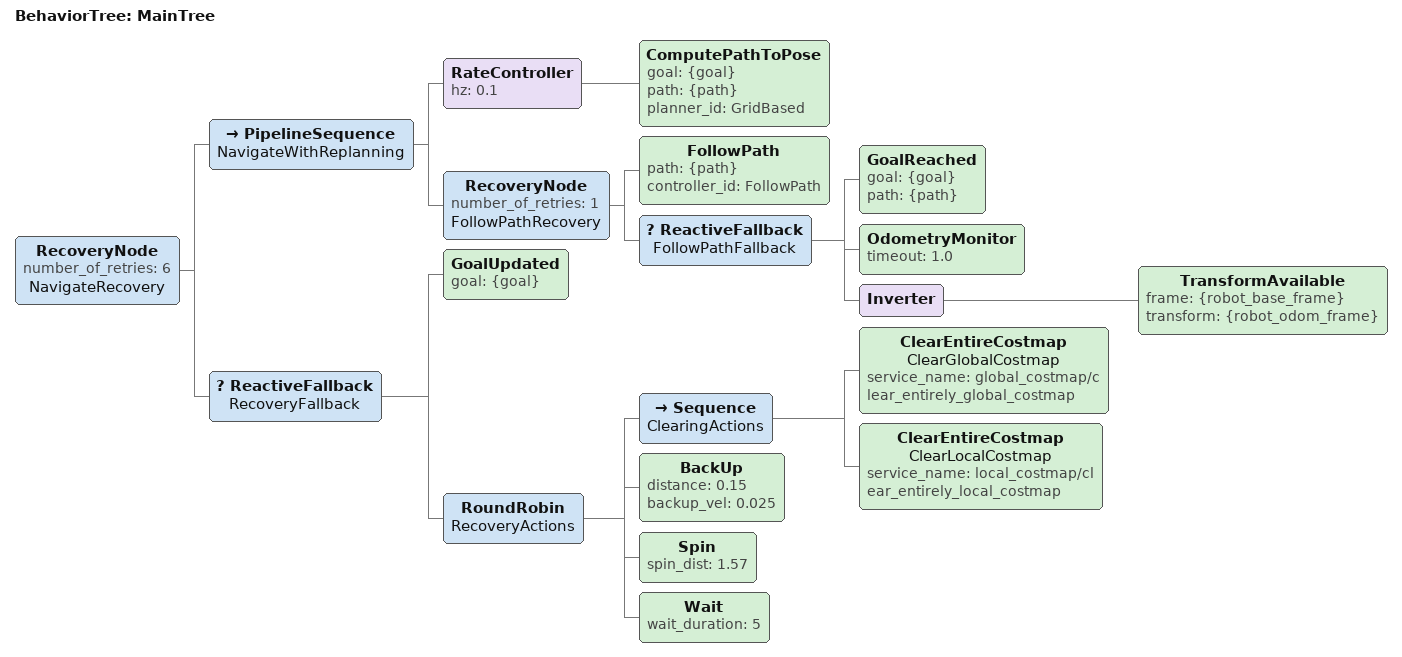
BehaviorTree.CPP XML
<!--
  This behavior tree is used for navigation with replanning and recovery.
  It will continuously replan the global path and execute local planning
  while monitoring for recovery conditions.
-->
<root main_tree_to_execute="MainTree">
  <BehaviorTree ID="MainTree">
    <RecoveryNode number_of_retries="6" name="NavigateRecovery">
      <PipelineSequence name="NavigateWithReplanning">
        <RateController hz="0.1">
          <ComputePathToPose goal="{goal}" path="{path}" planner_id="GridBased"/>
        </RateController>
        <RecoveryNode number_of_retries="1" name="FollowPathRecovery">
          <FollowPath path="{path}" controller_id="FollowPath"/>
          <ReactiveFallback name="FollowPathFallback">
            <GoalReached goal="{goal}" path="{path}"/>
            <OdometryMonitor timeout="1.0"/>
            <Inverter>
              <TransformAvailable frame="{robot_base_frame}" transform="{robot_odom_frame}"/>
            </Inverter>
          </ReactiveFallback>
        </RecoveryNode>
      </PipelineSequence>
      <ReactiveFallback name="RecoveryFallback">
        <GoalUpdated goal="{goal}"/>
        <RoundRobin name="RecoveryActions">
          <Sequence name="ClearingActions">
            <ClearEntireCostmap name="ClearGlobalCostmap" service_name="global_costmap/clear_entirely_global_costmap"/>
            <ClearEntireCostmap name="ClearLocalCostmap" service_name="local_costmap/clear_entirely_local_costmap"/>
          </Sequence>
          <BackUp distance="0.15" backup_vel="0.025"/>
          <Spin spin_dist="1.57"/>
          <Wait wait_duration="5"/>
        </RoundRobin>
      </ReactiveFallback>
    </RecoveryNode>
  </BehaviorTree>
</root>
